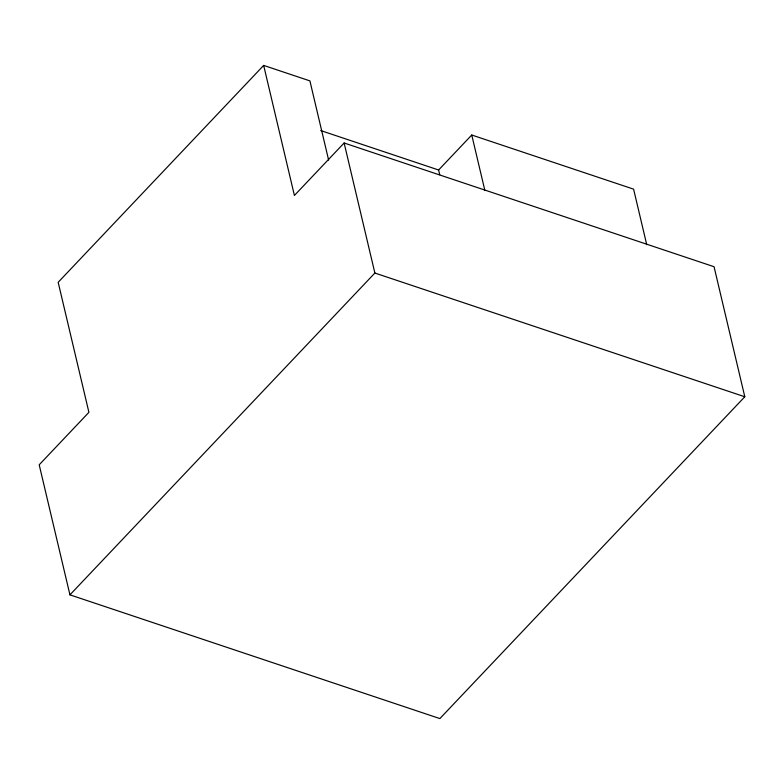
<?xml version="1.0" encoding="UTF-8"?>
<svg xmlns="http://www.w3.org/2000/svg" width="784" height="784" viewBox="0 0 784 784"><rect width="100%" height="100%" fill="white"/><g stroke="black" fill="none" stroke-linecap="round" stroke-linejoin="round"><path stroke-width="1.18" d="M263.669 65.415L58.173 282.299L88.915 412.335L39.2 464.804L69.943 594.85L439.873 718.585L744.8 396.763L714.057 266.727L344.127 142.992L294.412 195.461L263.669 65.415L309.905 80.889L328.633 160.093M439.726 174.724L438.609 170.001L471.752 135.015L633.599 189.15L646.741 244.716M69.943 594.85L374.87 273.038L344.127 142.992M320.695 130.556L438.609 170.001M374.87 273.038L744.8 396.763M471.752 135.015L484.894 190.581"/></g></svg>
